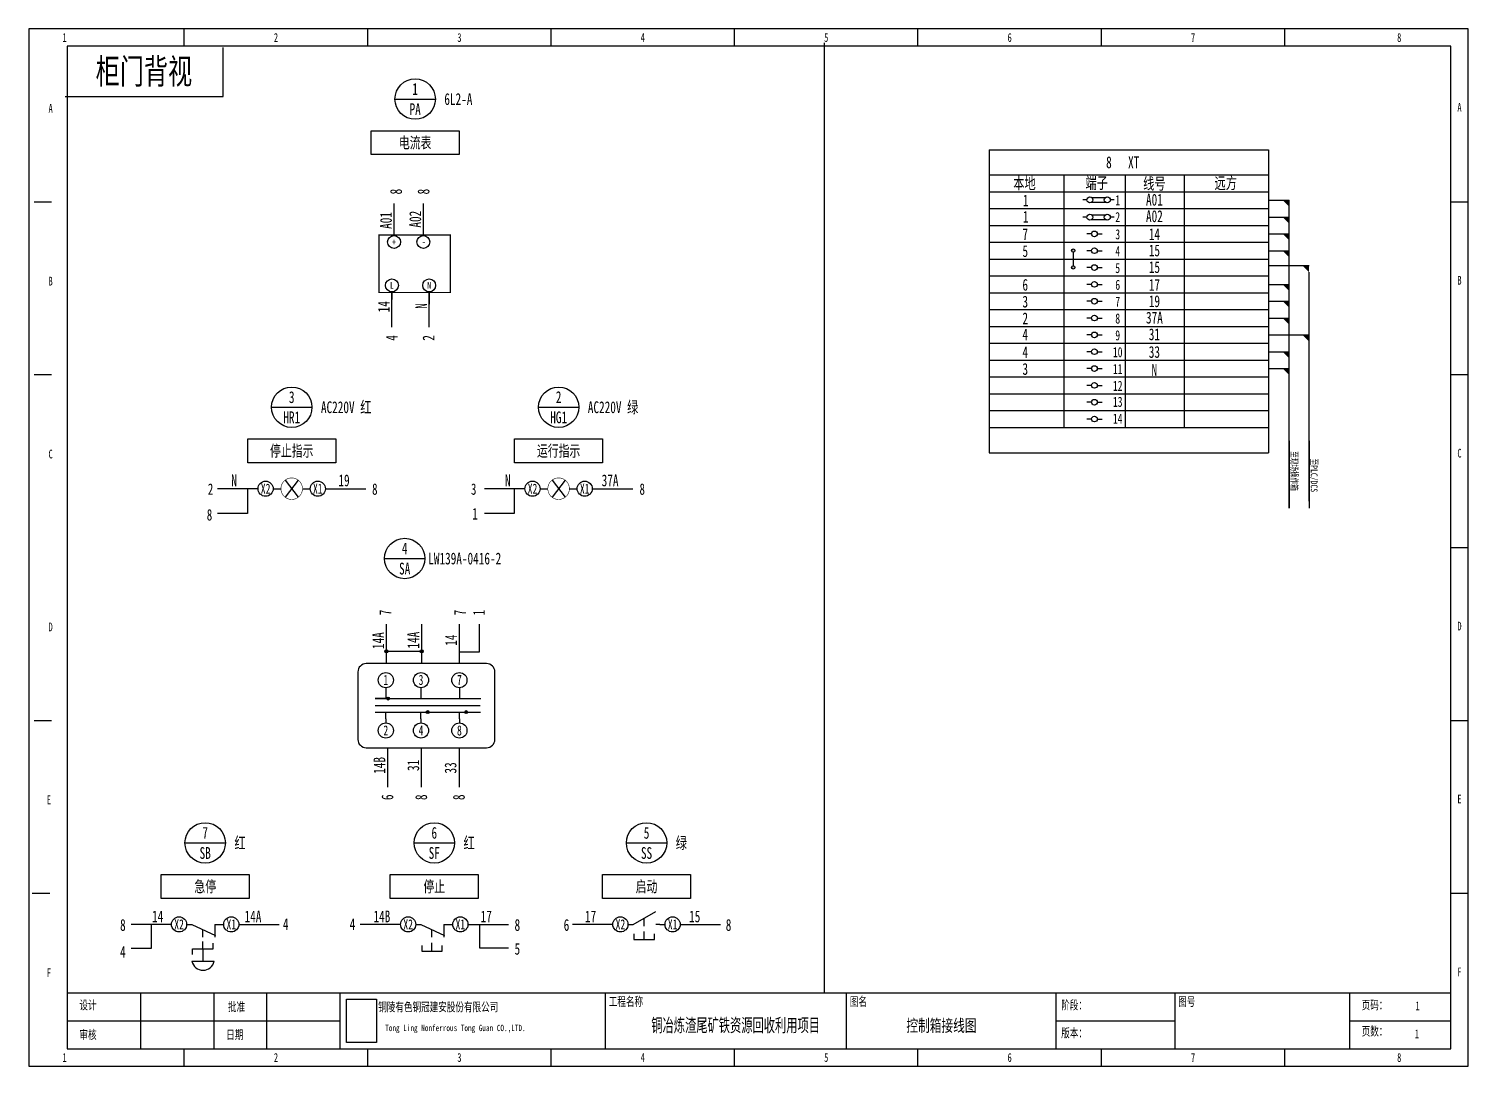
# Model space of a CAD drawing. Header units: millimetres. Extents: x 401220 to 2750366, y -101310 to 943175.
# Drawn here: x 1315105 to 1375724, y 334501 to 378199 of the extents above; entities that cross this region are included whole.
import ezdxf
from ezdxf.enums import TextEntityAlignment as Align

# ---------------------------------------------------------------- set-up
doc = ezdxf.new("R2010")
doc.units = ezdxf.units.MM
doc.linetypes.add('事故照明', pattern=[800, 600, 0, -200, 0])
doc.layers.add('SW', color=8, linetype='Continuous', lineweight=20)
doc.styles.add('IDQSTYLE', font='NSimSun.ttf', dxfattribs={"width": 0.7})
doc.styles.add('标准', font='NSimSun.ttf', dxfattribs={"width": 0.667})

msp = doc.modelspace()

# ---------------------------------------------------------------- hatches: boundary and pattern name
h = msp.add_hatch(color=256)
h.dxf.hatch_style = 1
h.paths.add_polyline_path([(1359160.2, 368859, 1), (1359018.4, 368859, 1)])
h.paths.add_polyline_path([(1359018.4, 368149.9, 1), (1359160.2, 368149.9, 1)])
h = msp.add_hatch(color=256)
h.dxf.hatch_style = 1
h.paths.add_polyline_path([(1330227.1, 351977, 0.4142136), (1330164, 352040.2), (1330164, 351913.9, 0.4142136)])
h.paths.add_polyline_path([(1330164, 352040.2, 0.4142136), (1330100.9, 351977, 0.4142136), (1330164, 351913.9)])
h = msp.add_hatch(color=256)
h.dxf.hatch_style = 1
h.paths.add_polyline_path([(1331715.7, 351977, 0.4142136), (1331652.6, 352040.2), (1331652.6, 351913.9, 0.4142136)])
h.paths.add_polyline_path([(1331652.6, 352040.2, 0.4142136), (1331589.5, 351977, 0.4142136), (1331652.6, 351913.9)])
h = msp.add_hatch(color=256)
h.dxf.hatch_style = 1
h.paths.add_polyline_path([(1330301.1, 349984.9, 1), (1330178.1, 349984.9)])
h.paths.add_polyline_path([(1330178.1, 349984.9, 1), (1330301.1, 349984.9)])
h = msp.add_hatch(color=256)
h.dxf.hatch_style = 1
h.paths.add_polyline_path([(1331845.8, 349417.6), (1331968.8, 349417.6, 1)])
h.paths.add_polyline_path([(1331968.8, 349417.6), (1331845.8, 349417.6, 1)])
h = msp.add_hatch(color=256)
h.dxf.hatch_style = 1
h.paths.add_polyline_path([(1333463.1, 349417.6), (1333586.1, 349417.6, 1)])
h.paths.add_polyline_path([(1333586.1, 349417.6), (1333463.1, 349417.6, 1)])

# ---------------------------------------------------------------- linework, layer by layer
at = {"ltscale": 4}
for p, q in [((1321652.8, 377463.7), (1321652.8, 378199.4)), ((1329377.3, 377463.7), (1329377.3, 378199.4)), ((1337101.7, 377463.7), (1337101.7, 378199.4)), ((1344826.2, 377463.7), (1344826.2, 378199.4)), ((1352550.7, 377463.7), (1352550.7, 378199.4)), ((1360275.2, 377463.7), (1360275.2, 378199.4)), ((1367999.7, 377463.7), (1367999.7, 378199.4)), ((1359665.8, 370993), (1359498.7, 370993)), ((1360818.8, 370993.1), (1360651.7, 370993.1)), ((1315326, 370916.3), (1316061.7, 370916.3)), ((1374988.5, 370916.3), (1375724.2, 370916.3)), ((1359665.5, 370264), (1359498.4, 370264)), ((1360818.4, 370264.1), (1360651.4, 370264.1)), ((1359863.5, 369561.8), (1359664.1, 369561.8)), ((1360102.7, 369561.8), (1360302, 369561.8)), ((1359863.5, 368852.7), (1359664.1, 368852.7)), ((1360102.7, 368852.7), (1360302, 368852.7)), ((1359863.5, 368143.6), (1359664.1, 368143.6)), ((1360102.7, 368143.6), (1360302, 368143.6)), ((1359863.5, 367434.5), (1359664.1, 367434.5)), ((1359863.5, 367434.5), (1359664.1, 367434.5)), ((1360102.7, 367434.5), (1360302, 367434.5)), ((1360102.7, 367434.5), (1360302, 367434.5)), ((1359863.5, 366725.4), (1359664.1, 366725.4)), ((1360102.7, 366725.4), (1360302, 366725.4)), ((1359863.5, 366016.3), (1359664.1, 366016.3)), ((1360102.7, 366016.3), (1360302, 366016.3)), ((1359863.5, 365307.2), (1359664.1, 365307.2)), ((1360102.7, 365307.2), (1360302, 365307.2)), ((1359863.5, 364598.1), (1359664.1, 364598.1)), ((1360102.7, 364598.1), (1360302, 364598.1)), ((1359863.5, 363889), (1359664.1, 363889)), ((1360102.7, 363889), (1360302, 363889)), ((1315326, 363633.2), (1316061.7, 363633.2)), ((1359863.5, 363179.9), (1359664.1, 363179.9)), ((1360102.7, 363179.9), (1360302, 363179.9)), ((1374988.5, 363633.2), (1375724.2, 363633.2)), ((1359863.5, 362470.8), (1359664.1, 362470.8)), ((1360102.7, 362470.8), (1360302, 362470.8)), ((1359863.5, 361761.7), (1359664.1, 361761.7)), ((1360102.7, 361761.7), (1360302, 361761.7)), ((1374988.5, 356350.1), (1375724.2, 356350.1)), ((1315326, 349067), (1316061.7, 349067)), ((1374988.5, 349067), (1375724.2, 349067)), ((1315252.5, 341784), (1315988.1, 341784)), ((1374988.5, 341784), (1375724.2, 341784)), ((1316723.8, 337590.7), (1374988.5, 337590.7)), ((1319813.6, 337590.7), (1319813.6, 335236.5)), ((1322903.4, 337590.7), (1322903.4, 335236.5)), ((1325110.4, 337590.7), (1325110.4, 335236.5)), ((1328200.2, 337590.7), (1328200.2, 335236.5)), ((1339382.3, 337590.7), (1339382.3, 335236.5)), ((1349534.5, 337590.7), (1349534.5, 335236.5)), ((1358362.5, 337590.7), (1358362.5, 335236.5)), ((1363365, 337590.7), (1363365, 335236.5)), ((1370721.7, 337590.7), (1370721.7, 335236.5)), ((1316723.8, 336413.6), (1328200.2, 336413.6)), ((1358362.5, 336413.6), (1363365, 336413.6)), ((1370721.7, 336413.6), (1374988.5, 336413.6)), ((1321652.8, 334500.9), (1321652.8, 335236.5)), ((1329377.3, 334500.9), (1329377.3, 335236.5)), ((1337101.7, 334500.9), (1337101.7, 335236.5)), ((1344826.2, 334500.9), (1344826.2, 335236.5)), ((1352550.7, 334500.9), (1352550.7, 335236.5)), ((1360275.2, 334500.9), (1360275.2, 335236.5)), ((1367999.7, 334500.9), (1367999.7, 335236.5))]:
    msp.add_line(p, q, dxfattribs=at)
for p, q in [((1324921.2, 377463.7), (1316723.8, 377463.7)), ((1348600.2, 377611.4), (1348600.2, 337590.7)), ((1316635.5, 375346), (1323295.7, 375346)), ((1330525.7, 375238.4), (1332227.5, 375238.4)), ((1329524.2, 373907.8), (1333229.1, 373907.8)), ((1329524.2, 372898.3), (1329524.2, 373907.8)), ((1333229.1, 373907.8), (1333229.1, 372898.3)), ((1333229.1, 372898.3), (1329524.2, 372898.3)), ((1355556.9, 373106), (1355556.9, 372042.4)), ((1355556.9, 373106), (1366902.5, 373106)), ((1355963.5, 373106), (1367309.1, 373106)), ((1367309.1, 373106), (1367309.1, 372042.4)), ((1355556.9, 372042.4), (1367309.1, 372042.4)), ((1355556.9, 372042.4), (1355556.9, 371333.3)), ((1358693.9, 372042.4), (1358693.9, 371333.3)), ((1361281.7, 372042.4), (1361281.7, 371333.3)), ((1363764.7, 372042.4), (1363764.7, 371333.3)), ((1367309.1, 372042.4), (1367309.1, 371333.3)), ((1355556.9, 371333.3), (1355556.9, 370624.2)), ((1355556.9, 371333.3), (1355556.9, 370624.2)), ((1355556.9, 371333.3), (1366902.5, 371333.3)), ((1355963.5, 371333.3), (1367309.1, 371333.3)), ((1358693.9, 371333.3), (1358693.9, 370624.2)), ((1359862, 371097.4), (1360455, 371097.2)), ((1361281.7, 371333.3), (1361281.7, 370624.2)), ((1363763.6, 371333.3), (1363763.6, 370624.2)), ((1367309.1, 371333.3), (1367309.1, 370624.2)), ((1367309.1, 371333.3), (1367309.1, 370624.2)), ((1330488.4, 369518.2), (1330488.4, 370837.7)), ((1331721.5, 369518.2), (1331721.5, 370837.7)), ((1331721.5, 369518.2), (1331721.5, 370401.2)), ((1355556.9, 370624.2), (1355556.9, 369915.1)), ((1355556.9, 370624.2), (1355556.9, 369915.1)), ((1355556.9, 370624.2), (1366902.5, 370624.2)), ((1355963.5, 370624.2), (1367309.1, 370624.2)), ((1358693.9, 370624.2), (1358693.9, 369915.1)), ((1359863.3, 370889.5), (1360454.9, 370889.2)), ((1361281.7, 370624.2), (1361281.7, 369915.1)), ((1363763.6, 370624.2), (1363763.6, 369915.1)), ((1367309.1, 370978.7), (1368189.5, 370978.7)), ((1367309.1, 370624.2), (1367309.1, 369915.1)), ((1367309.1, 370624.2), (1367309.1, 369915.1)), ((1368189.5, 358006.8), (1368189.5, 370978.7)), ((1355556.9, 369915.1), (1355556.9, 369206)), ((1355556.9, 369915.1), (1355556.9, 369206)), ((1355556.9, 369915.1), (1366902.5, 369915.1)), ((1355556.9, 369915.1), (1366902.5, 369915.1)), ((1355963.5, 369915.1), (1367309.1, 369915.1)), ((1355963.5, 369915.1), (1367309.1, 369915.1)), ((1358693.9, 369915.1), (1358693.9, 369206)), ((1359861.7, 370368.4), (1360454.7, 370368.2)), ((1359863, 370160.4), (1360454.6, 370160.2)), ((1361281.7, 369915.1), (1361281.7, 369206)), ((1363763.6, 369915.1), (1363763.6, 369206)), ((1367309.1, 370269.6), (1368189.5, 370269.6)), ((1367309.1, 369915.1), (1367309.1, 369206)), ((1367309.1, 369915.1), (1367309.1, 369206)), ((1355556.9, 369206), (1355556.9, 368496.9)), ((1355556.9, 369206), (1355556.9, 368496.9)), ((1355556.9, 369206), (1366902.5, 369206)), ((1355963.5, 369206), (1367309.1, 369206)), ((1358693.9, 369206), (1358693.9, 368496.9)), ((1361281.7, 369206), (1361281.7, 368496.9)), ((1363763.6, 369206), (1363763.6, 368496.9)), ((1367309.1, 369560.5), (1368189.5, 369560.5)), ((1367309.1, 369206), (1367309.1, 368496.9)), ((1367309.1, 369206), (1367309.1, 368496.9)), ((1359089.3, 368788), (1359089.3, 368504.4)), ((1367309.1, 368851.4), (1368189.5, 368851.4)), ((1355556.9, 368496.9), (1355556.9, 367787.8)), ((1355556.9, 368496.9), (1355556.9, 367787.8)), ((1355556.9, 368496.9), (1366902.5, 368496.9)), ((1355963.5, 368496.9), (1367309.1, 368496.9)), ((1358693.9, 368496.9), (1358693.9, 367787.8)), ((1359089.3, 368504.4), (1359089.3, 368220.8)), ((1361281.7, 368496.9), (1361281.7, 367787.8)), ((1363763.6, 368496.9), (1363763.6, 367787.8)), ((1367309.1, 368496.9), (1367309.1, 367787.8)), ((1367309.1, 368496.9), (1367309.1, 367787.8)), ((1367309.1, 368233.5), (1368189.5, 368233.5)), ((1367309.1, 368233.5), (1369023.9, 368233.5)), ((1355556.9, 367787.8), (1355556.9, 367078.7)), ((1355556.9, 367787.8), (1355556.9, 367078.7)), ((1355556.9, 367787.8), (1366902.5, 367787.8)), ((1355963.5, 367787.8), (1367309.1, 367787.8)), ((1358693.9, 367787.8), (1358693.9, 367078.7)), ((1361281.7, 367787.8), (1361281.7, 367078.7)), ((1363763.6, 367787.8), (1363763.6, 367078.7)), ((1367309.1, 367787.8), (1367309.1, 367078.7)), ((1367309.1, 367787.8), (1367309.1, 367078.7)), ((1367309.1, 367433.2), (1368189.5, 367433.2)), ((1369023.9, 358299.9), (1369023.9, 367949.8)), ((1330399.2, 367091.7), (1330399.2, 366789.3)), ((1330399.2, 365772.3), (1330399.2, 367091.7)), ((1330399.2, 365630.4), (1330399.2, 366949.8)), ((1331967.8, 367091.7), (1331967.8, 366595.8)), ((1331967.8, 365772.3), (1331967.8, 367091.7)), ((1331967.8, 365630.4), (1331967.8, 366949.8)), ((1355556.9, 367078.7), (1355556.9, 366369.6)), ((1355556.9, 367078.7), (1355556.9, 366369.6)), ((1355556.9, 367078.7), (1366902.5, 367078.7)), ((1355963.5, 367078.7), (1367309.1, 367078.7)), ((1358693.9, 367078.7), (1358693.9, 366369.6)), ((1361281.7, 367078.7), (1361281.7, 366369.6)), ((1363763.6, 367078.7), (1363763.6, 366369.6)), ((1367309.1, 367078.7), (1367309.1, 366369.6)), ((1367309.1, 367078.7), (1367309.1, 366369.6)), ((1355556.9, 366369.6), (1355556.9, 365660.5)), ((1355556.9, 366369.6), (1355556.9, 365660.5)), ((1355556.9, 366369.6), (1366902.5, 366369.6)), ((1355963.5, 366369.6), (1367309.1, 366369.6)), ((1358693.9, 366369.6), (1358693.9, 365660.5)), ((1361281.7, 366369.6), (1361281.7, 365660.5)), ((1363763.6, 366369.6), (1363763.6, 365660.5)), ((1367309.1, 366724.1), (1368189.5, 366724.1)), ((1367309.1, 366724.1), (1368189.5, 366724.1)), ((1367309.1, 366369.6), (1367309.1, 365660.5)), ((1367309.1, 366369.6), (1367309.1, 365660.5)), ((1355556.9, 365660.5), (1355556.9, 364951.4)), ((1355556.9, 365660.5), (1355556.9, 364951.4)), ((1355556.9, 365660.5), (1366902.5, 365660.5)), ((1355963.5, 365660.5), (1367309.1, 365660.5)), ((1358693.9, 365660.5), (1358693.9, 364951.4)), ((1361281.7, 365660.5), (1361281.7, 364951.4)), ((1363763.6, 365660.5), (1363763.6, 364951.4)), ((1367309.1, 366015.1), (1368189.5, 366015.1)), ((1367309.1, 366015.1), (1368189.5, 366015.1)), ((1367309.1, 365660.5), (1367309.1, 364951.4)), ((1355556.9, 364951.4), (1355556.9, 364242.3)), ((1355556.9, 364951.4), (1355556.9, 364242.3)), ((1355556.9, 364951.4), (1366902.5, 364951.4)), ((1355963.5, 364951.4), (1367309.1, 364951.4)), ((1358693.9, 364951.4), (1358693.9, 364242.3)), ((1361281.7, 364951.4), (1361281.7, 364242.3)), ((1363763.6, 364951.4), (1363763.6, 364242.3)), ((1367309.1, 365306), (1369023.9, 365306)), ((1367309.1, 364951.4), (1367309.1, 364242.3)), ((1367309.1, 364596.9), (1368143.4, 364596.9)), ((1367399.9, 364596.9), (1368189.5, 364596.9)), ((1355556.9, 364242.3), (1355556.9, 363533.2)), ((1355556.9, 364242.3), (1355556.9, 363533.2)), ((1355556.9, 364242.3), (1366902.5, 364242.3)), ((1355963.5, 364242.3), (1367309.1, 364242.3)), ((1358693.9, 364242.3), (1358693.9, 363533.2)), ((1361281.7, 364242.3), (1361281.7, 363533.2)), ((1363763.6, 364242.3), (1363763.6, 363533.2)), ((1367309.1, 364242.3), (1367309.1, 363533.2)), ((1367309.1, 364242.3), (1367309.1, 363533.2)), ((1367309.1, 363887.8), (1368189.5, 363887.8)), ((1355556.9, 363533.2), (1355556.9, 362824.1)), ((1355556.9, 363533.2), (1355556.9, 362824.1)), ((1355556.9, 363533.2), (1366902.5, 363533.2)), ((1355963.5, 363533.2), (1367309.1, 363533.2)), ((1358693.9, 363533.2), (1358693.9, 362824.1)), ((1361281.7, 363533.2), (1361281.7, 362824.1)), ((1363763.6, 363533.2), (1363763.6, 362824.1)), ((1367309.1, 363533.2), (1367309.1, 362824.1)), ((1367309.1, 363533.2), (1367309.1, 362824.1)), ((1355556.9, 362824.1), (1355556.9, 362115)), ((1355556.9, 362824.1), (1355556.9, 362115)), ((1355556.9, 362824.1), (1366902.5, 362824.1)), ((1355963.5, 362824.1), (1367309.1, 362824.1)), ((1358693.9, 362824.1), (1358693.9, 362115)), ((1361281.7, 362824.1), (1361281.7, 362115)), ((1363763.6, 362824.1), (1363763.6, 362115)), ((1367309.1, 362824.1), (1367309.1, 362115)), ((1367309.1, 362824.1), (1367309.1, 362115)), ((1325328.1, 362259.1), (1327029.9, 362259.1)), ((1336568.1, 362259.1), (1338269.9, 362259.1)), ((1355556.9, 362115), (1355556.9, 361405.9)), ((1355556.9, 362115), (1355556.9, 361405.9)), ((1355556.9, 362115), (1366902.5, 362115)), ((1355963.5, 362115), (1367309.1, 362115)), ((1358693.9, 362115), (1358693.9, 361405.9)), ((1361281.7, 362115), (1361281.7, 361405.9)), ((1363763.6, 362115), (1363763.6, 361405.9)), ((1367309.1, 362115), (1367309.1, 361405.9)), ((1367309.1, 362115), (1367309.1, 361405.9)), ((1355556.9, 361405.9), (1355556.9, 360696.8)), ((1355556.9, 361405.9), (1355556.9, 360696.8)), ((1355556.9, 361405.9), (1355556.9, 360342.3)), ((1355556.9, 361405.9), (1366902.5, 361405.9)), ((1355963.5, 361405.9), (1367309.1, 361405.9)), ((1367309.1, 361405.9), (1367309.1, 360696.8)), ((1367309.1, 361405.9), (1367309.1, 360696.8)), ((1367309.1, 361405.9), (1367309.1, 360342.3)), ((1324326.5, 360928.5), (1328031.5, 360928.5)), ((1324326.5, 359919), (1324326.5, 360928.5)), ((1328031.5, 360928.5), (1328031.5, 359919)), ((1335566.5, 360928.5), (1339271.5, 360928.5)), ((1335566.5, 359919), (1335566.5, 360928.5)), ((1339271.5, 360928.5), (1339271.5, 359919)), ((1355556.9, 361051.4), (1355556.9, 360342.3)), ((1355556.9, 361051.4), (1355556.9, 360342.3)), ((1368189.5, 360843.2), (1368189.5, 360417.8)), ((1369023.9, 360843.2), (1369023.9, 360417.8)), ((1355556.9, 360342.3), (1366902.5, 360342.3)), ((1355963.5, 360342.3), (1367309.1, 360342.3)), ((1368189.5, 360417.8), (1368189.5, 358006.8)), ((1369023.9, 360417.8), (1369023.9, 358006.8)), ((1328031.5, 359919), (1324326.5, 359919)), ((1339271.5, 359919), (1335566.5, 359919)), ((1325905.3, 359190.1), (1326449.9, 358464)), ((1337145.3, 359190.1), (1337689.9, 358464)), ((1324760.8, 358827), (1323059, 358827)), ((1324310.8, 358827), (1324310.8, 357777.2)), ((1325397.6, 358827), (1325610.3, 358827)), ((1325610.3, 358827), (1325723.8, 358827)), ((1326631.4, 358827), (1326744.9, 358827)), ((1326744.9, 358827), (1326957.6, 358827)), ((1327597.2, 358827), (1329299, 358827)), ((1336000.8, 358827), (1334299, 358827)), ((1335550.7, 358827), (1335550.7, 357777.2)), ((1336637.6, 358827), (1336850.3, 358827)), ((1336850.3, 358827), (1336963.8, 358827)), ((1337871.4, 358827), (1337984.8, 358827)), ((1337984.8, 358827), (1338197.6, 358827)), ((1338837.2, 358827), (1340539, 358827)), ((1324310.8, 357777.2), (1323059, 357777.2)), ((1335550.7, 357777.2), (1334299, 357777.2)), ((1330084.1, 355887), (1331786, 355887)), ((1330164, 351460.4), (1330164, 353122)), ((1331652.6, 351460.4), (1331652.6, 353122)), ((1333244.9, 351460.4), (1333244.9, 353122)), ((1334081.5, 351956.7), (1334081.5, 353122)), ((1330164, 351977), (1331652.6, 351977)), ((1333244.9, 351956.7), (1334081.5, 351956.7)), ((1328964.2, 351105.9), (1328964.2, 348269.5)), ((1333005.3, 351460.4), (1329318.8, 351460.4)), ((1332899.6, 351460.4), (1329318.8, 351460.4)), ((1334381.5, 351460.4), (1330694.9, 351460.4)), ((1334275.7, 351460.4), (1330694.9, 351460.4)), ((1334736, 348269.5), (1334736, 351105.9)), ((1330140.7, 350444.9), (1330140.7, 350268.5)), ((1331622.5, 350444.9), (1331622.5, 350268.5)), ((1333239.8, 350444.9), (1333239.8, 350268.5)), ((1330140.7, 349984.9), (1329699.1, 349984.9)), ((1329699.1, 349984.9), (1334137.9, 349984.9)), ((1330140.7, 350268.5), (1330140.7, 349984.9)), ((1331622.5, 350268.5), (1331622.5, 349984.9)), ((1333239.8, 350268.5), (1333239.8, 349984.9)), ((1329699.1, 349417.6), (1334130.6, 349417.6)), ((1330140.7, 349133.9), (1330140.7, 349417.6)), ((1331622.5, 349133.9), (1331622.5, 349417.6)), ((1333239.8, 349133.9), (1333239.8, 349417.6)), ((1330140.7, 349133.9), (1330140.7, 348960.4)), ((1331622.5, 349133.9), (1331622.5, 348960.4)), ((1333239.8, 349133.9), (1333239.8, 348960.4)), ((1329318.8, 347915), (1332969.2, 347915)), ((1330224.2, 346253.4), (1330224.2, 347915)), ((1330694.9, 347915), (1334381.5, 347915)), ((1331647.4, 346253.4), (1331647.4, 347915)), ((1333250.8, 346253.4), (1333250.8, 347915)), ((1321683.6, 343907.1), (1323385.4, 343907.1)), ((1331331.4, 343907.1), (1333033.2, 343907.1)), ((1340270.3, 343907.1), (1341972.1, 343907.1)), ((1320682, 342576.6), (1324387, 342576.6)), ((1320682, 341567.1), (1320682, 342576.6)), ((1324387, 342576.6), (1324387, 341567.1)), ((1330329.9, 342576.6), (1334034.8, 342576.6)), ((1330329.9, 341567.1), (1330329.9, 342576.6)), ((1334034.8, 342576.6), (1334034.8, 341567.1)), ((1339268.7, 342576.6), (1342973.7, 342576.6)), ((1339268.7, 341567.1), (1339268.7, 342576.6)), ((1342973.7, 342576.6), (1342973.7, 341567.1)), ((1324387, 341567.1), (1320682, 341567.1)), ((1334034.8, 341567.1), (1330329.9, 341567.1)), ((1342973.7, 341567.1), (1339268.7, 341567.1)), ((1340552.5, 340475.1), (1341508.2, 341022.2)), ((1341018.5, 340400), (1341018.5, 340733.9)), ((1321116.3, 340475.1), (1319414.5, 340475.1)), ((1320265.4, 340475.1), (1320265.4, 339463)), ((1321753.1, 340475.1), (1321965.8, 340475.1)), ((1321965.8, 340475.1), (1322964.6, 340001.2)), ((1322434.8, 339940.3), (1322434.8, 340252.6)), ((1322934, 340475.1), (1323313.1, 340475.1)), ((1322934, 340475.1), (1322934, 339943)), ((1323952.7, 340475.1), (1325654.5, 340475.1)), ((1330764.1, 340475.1), (1329062.3, 340475.1)), ((1331400.9, 340475.1), (1331613.6, 340475.1)), ((1331613.6, 340475.1), (1332612.4, 340001.2)), ((1332084.8, 339939.2), (1332084.8, 340251.5)), ((1332581.8, 340475.1), (1332960.9, 340475.1)), ((1332581.8, 340475.1), (1332581.8, 339943)), ((1333600.5, 340475.1), (1335302.4, 340475.1)), ((1334092.9, 340475.1), (1334092.9, 339585.7)), ((1339703, 340475.1), (1338001.2, 340475.1)), ((1340339.8, 340475.1), (1340552.5, 340475.1)), ((1340586.1, 340080.2), (1340586.1, 339836.7)), ((1341018.5, 339836.7), (1341018.5, 340170.5)), ((1341450.9, 339836.7), (1341450.9, 340080.2)), ((1341687.1, 340475.1), (1341517.8, 340475.1)), ((1341687.1, 340475.1), (1341899.8, 340475.1)), ((1342539.4, 340475.1), (1344241.2, 340475.1)), ((1322431.8, 339439.6), (1322431.8, 339751.9)), ((1322864.2, 339439.6), (1322864.2, 339683.1)), ((1331652.4, 339587.2), (1331652.4, 339343.7)), ((1332084.8, 339343.7), (1332084.8, 339703.6)), ((1332517.2, 339343.7), (1332517.2, 339587.2)), ((1334092.9, 339585.7), (1334092.9, 339485.5)), ((1334092.9, 339485.5), (1335302.4, 339485.5)), ((1340586.1, 339836.7), (1341450.9, 339836.7)), ((1320265.4, 339463), (1319414.5, 339463)), ((1321978.1, 338919.3), (1322911, 338919.3)), ((1321999.4, 339206.3), (1321999.4, 339439.6)), ((1321999.4, 339439.6), (1322864.2, 339439.6)), ((1322431.8, 339439.6), (1322431.8, 338919.3)), ((1331652.4, 339343.7), (1332517.2, 339343.7))]:
    msp.add_line(p, q)
at = {"linetype": '事故照明'}
msp.add_line((1329699.1, 349696.1), (1334116, 349696.1), dxfattribs=at)
at = {"ltscale": 4}
for points in [[(1315105.3, 334500.9), (1375724.2, 334500.9), (1375724.2, 378199.4), (1315105.3, 378199.4)], [(1316723.8, 335236.5), (1374988.5, 335236.5), (1374988.5, 377463.7), (1316723.8, 377463.7)]]:
    msp.add_lwpolyline(points, close=True, dxfattribs=at)
for points in [[(1323295.7, 375346), (1323295.7, 377406.8)], [(1326449.9, 359190.1), (1325905.3, 358464)], [(1337689.9, 359190.1), (1337145.3, 358464)]]:
    msp.add_lwpolyline(points)
msp.add_lwpolyline([(1329858.9, 369518.2, 54.4, 54.4, 0), (1329858.9, 367091.7, 54.4, 54.4, 0), (1332854.7, 367091.7, 54.4, 54.4, 0), (1332854.7, 369518.2, 54.4, 54.4, 0)], format="xyseb", close=True)
at = {"const_width": 22.7}
for points in [[(1325723.8, 358827, 1), (1326631.4, 358827, 1)], [(1336963.8, 358827, 1), (1337871.4, 358827, 1)]]:
    msp.add_lwpolyline(points, format="xyb", close=True, dxfattribs=at)
msp.add_lwpolyline([(1328488, 337323.2), (1329743.6, 337323.2), (1329743.6, 335503.4), (1328488, 335503.4)], close=True)
for centre, radius in [((1331376.6, 375238.4), 850.9), ((1330488.4, 369218.8), 272.2), ((1331721.5, 369218.8), 272.2), ((1359089.3, 368859), 70.9), ((1359089.3, 368149.9), 70.9), ((1330399.2, 367391.1), 272.2), ((1331967.8, 367391.1), 272.2), ((1326179, 362259.1), 850.9), ((1337419, 362259.1), 850.9), ((1325078.5, 358827), 319.1), ((1327276.7, 358827), 319.1), ((1336318.5, 358827), 319.1), ((1338516.7, 358827), 319.1), ((1330935.1, 355887), 850.9), ((1330164, 351977), 63.1), ((1331652.6, 351977), 63.1), ((1330140.7, 350764), 319.1), ((1331622.5, 350764), 319.1), ((1333239.8, 350764), 319.1), ((1330239.6, 349984.9), 61.5), ((1331907.3, 349417.6), 61.5), ((1333524.6, 349417.6), 61.5), ((1330140.7, 348641.3), 319.1), ((1331622.5, 348641.3), 319.1), ((1333239.8, 348641.3), 319.1), ((1322534.5, 343907.1), 850.9), ((1332182.3, 343907.1), 850.9), ((1341121.2, 343907.1), 850.9), ((1321434, 340475.1), 319.1), ((1323632.2, 340475.1), 319.1), ((1331081.8, 340475.1), 319.1), ((1333280, 340475.1), 319.1), ((1340020.7, 340475.1), 319.1), ((1342218.9, 340475.1), 319.1)]:
    msp.add_circle(centre, radius)
at = {"ltscale": 4}
for centre, radius in [((1359791.7, 370993), 125.9), ((1360525.8, 370993.1), 125.9), ((1359791.4, 370264), 125.9), ((1360525.5, 370264.1), 125.9), ((1359983.1, 369561.8), 119.6), ((1359983.1, 368852.7), 119.6), ((1359983.1, 368143.6), 119.6), ((1359983.1, 367434.5), 119.6), ((1359983.1, 367434.5), 119.6), ((1359983.1, 366725.4), 119.6), ((1359983.1, 366016.3), 119.6), ((1359983.1, 365307.2), 119.6), ((1359983.1, 364598.1), 119.6), ((1359983.1, 363889), 119.6), ((1359983.1, 363179.9), 119.6), ((1359983.1, 362470.8), 119.6), ((1359983.1, 361761.7), 119.6)]:
    msp.add_circle(centre, radius, dxfattribs=at)
for centre, radius, start, end in [((1329318.8, 351105.9), 354.5, 90, 180), ((1334381.5, 351105.9), 354.5, 0, 90), ((1329318.8, 348269.5), 354.5, 180, 270), ((1334381.5, 348269.5), 354.5, 270, 0), ((1322444.6, 339023.3), 477.9, 192.569255, 347.430745)]:
    msp.add_arc(centre, radius, start, end)
for p in [(1326177.6, 358827), (1337417.6, 358827)]:
    msp.add_point(p)
for points in [[(1368189.5, 370978.7), (1368189.5, 370695.1), (1367905.9, 370978.7)], [(1368189.5, 370269.6), (1368189.5, 369986), (1367905.9, 370269.6)], [(1368189.5, 369560.5), (1368189.5, 369276.9), (1367905.9, 369560.5)], [(1368189.5, 368851.4), (1368189.5, 368567.8), (1367905.9, 368851.4)], [(1369023.9, 368233.5), (1369023.9, 367949.8), (1368740.2, 368233.5)], [(1368189.5, 367433.2), (1368189.5, 367149.6), (1367905.9, 367433.2)], [(1368189.5, 366724.1), (1368189.5, 366440.5), (1367905.9, 366724.1)], [(1368189.5, 366015.1), (1368189.5, 365731.4), (1367905.9, 366015.1)], [(1369023.9, 365306), (1369023.9, 365022.3), (1368740.2, 365306)], [(1368189.5, 364596.9), (1368189.5, 364313.2), (1367905.9, 364596.9)], [(1368189.5, 363887.8), (1368189.5, 363604.1), (1367905.9, 363887.8)]]:
    msp.add_solid(points)

# ---------------------------------------------------------------- texts
at = {"style": 'IDQSTYLE', "width": 0.7}
for s, p in [('1', (1316613.5, 377537.3)), ('2', (1325515, 377537.3)), ('3', (1333239.5, 377537.3)), ('4', (1340964, 377537.3)), ('5', (1348688.5, 377537.3)), ('6', (1356413, 377537.3)), ('7', (1364137.4, 377537.3)), ('8', (1372818.3, 377537.3)), ('A', (1316024.9, 374557.8)), ('A', (1375356.3, 374594.6)), ('B', (1316024.9, 367274.8)), ('B', (1375356.3, 367311.5)), ('C', (1316024.9, 359991.7)), ('C', (1375356.3, 360028.5)), ('D', (1316024.9, 352708.6)), ('D', (1375356.3, 352745.4)), ('E', (1315951.4, 345425.5)), ('E', (1375356.3, 345462.3)), ('F', (1315951.4, 338142.4)), ('F', (1375356.3, 338179.2)), ('1', (1316613.5, 334574.4)), ('2', (1325515, 334574.4)), ('3', (1333239.5, 334574.4)), ('4', (1340964, 334574.4)), ('5', (1348688.5, 334574.4)), ('6', (1356413, 334574.4)), ('7', (1364137.4, 334574.4)), ('8', (1372818.3, 334574.4))]:
    msp.add_text(s, height=368.6, dxfattribs=at).set_placement(p, align=Align.BOTTOM_CENTER)
msp.add_text('柜门背视', height=1063.64, dxfattribs=at).set_placement((1319954.3, 376427.7), align=Align.MIDDLE)
for s, height, p in [('1', 496.4, (1331376.6, 375663.8)), ('PA', 496.37, (1331376.6, 374812.9)), ('电流表', 478.64, (1331376.6, 373402)), ('8', 496.4, (1360593.8, 372576.2)), ('XT', 496.37, (1361636.3, 372574.2)), ('1', 496.4, (1357085.5, 370966.9)), ('1', 425.5, (1360963.4, 370978.7)), ('1', 496.4, (1357085.5, 370280.4)), ('2', 425.5, (1360963.4, 370269.6)), ('7', 496.4, (1357069.6, 369544.5)), ('+', 272.2, (1330488.4, 369218.8)), ('-', 272.2, (1331743.2, 369218.8)), ('3', 425.5, (1360963.4, 369542.1)), ('5', 496.4, (1357069.6, 368835.4)), ('4', 425.5, (1360963.4, 368833)), ('5', 425.5, (1360963.4, 368123.9)), ('@N421', 0.142, (1361281.7, 368142.3)), ('L', 272.2, (1330399.2, 367391.1)), ('N', 272.2, (1331967.8, 367391.1)), ('6', 496.4, (1357069.6, 367417.2)), ('6', 425.5, (1360963.4, 367414.8)), ('3', 496.4, (1357069.6, 366708.1)), ('7', 425.5, (1360963.4, 366705.7)), ('2', 496.4, (1357069.6, 365999)), ('8', 425.5, (1360963.4, 365996.6)), ('4', 496.4, (1357069.6, 365326.1)), ('9', 425.5, (1360963.4, 365287.5)), ('4', 496.4, (1357069.6, 364580.8)), ('10', 425.46, (1360963.4, 364578.4)), ('3', 496.4, (1357069.6, 363871.7)), ('11', 425.46, (1360963.4, 363869.3)), ('12', 425.46, (1360963.4, 363160.2)), ('3', 496.4, (1326179, 362684.5)), ('2', 496.4, (1337419, 362684.5)), ('13', 425.46, (1360963.4, 362487.5)), ('HR1', 496.37, (1326179, 361833.6)), ('HG1', 496.37, (1337419, 361833.6)), ('14', 425.46, (1360963.4, 361778.4)), ('停止指示', 478.64, (1326179, 360423.8)), ('运行指示', 478.64, (1337419, 360422.7)), ('2', 478.6, (1322759.4, 358810.7)), ('X2', 425.46, (1325078.5, 358827)), ('X1', 425.46, (1327276.7, 358827)), ('8', 478.6, (1329677.2, 358810.7)), ('3', 478.6, (1333840, 358810.7)), ('X2', 425.46, (1336318.5, 358827)), ('X1', 425.46, (1338516.7, 358827)), ('8', 478.6, (1340940, 358810.7)), ('8', 478.6, (1322716.1, 357725.1)), ('1', 496.4, (1333902.3, 357771.8)), ('4', 496.4, (1330935.1, 356312.4)), ('SA', 496.37, (1330935.1, 355461.5)), ('7', 496.4, (1322534.5, 344332.6)), ('6', 496.4, (1332182.3, 344332.6)), ('5', 496.4, (1341121.2, 344332.6)), ('SB', 496.37, (1322534.5, 343481.7)), ('SF', 496.37, (1332182.3, 343481.7)), ('SS', 496.37, (1341121.2, 343481.7)), ('急停', 478.64, (1322534.5, 342070.8)), ('停止', 478.64, (1332182.3, 342070.8)), ('启动', 478.64, (1341121.2, 342070.8)), ('X2', 425.46, (1321434, 340475.1)), ('X1', 425.46, (1323632.2, 340475.1)), ('X2', 425.46, (1331081.8, 340475.1)), ('X1', 425.46, (1333280, 340475.1)), ('X2', 425.46, (1340020.7, 340475.1)), ('X1', 425.46, (1342218.9, 340475.1)), ('控制箱接线图', 516, (1353540.4, 336214.9))]:
    msp.add_text(s, height=height, dxfattribs=at).set_placement(p, align=Align.MIDDLE_CENTER)
for s, height, p in [(' 6L2-A', 496.37, (1332369.3, 375238.4)), (' AC220V 红', 496.37, (1327171.7, 362259.1)), (' AC220V 绿', 496.37, (1338411.7, 362259.1)), ('LW139A-0416-2', 496.367, (1331927.8, 355887)), (' 红', 496.37, (1323527.2, 343907.1)), (' 红', 496.37, (1333175.1, 343907.1)), (' 绿', 496.37, (1342113.9, 343907.1))]:
    msp.add_text(s, height=height, dxfattribs=at).set_placement(p, align=Align.MIDDLE_LEFT)
for s, height, rotation, p in [('本地', 496.37, 359.999998, (1357035.4, 371447.6)), ('端子', 496.37, 359.999998, (1360080.7, 371461.5)), ('线号', 496.37, 359.999998, (1362507.9, 371433.4)), ('远方', 496.37, 359.999998, (1365515.2, 371452.2)), ('8', 496.4, 89.999998, (1330818.4, 371340.3)), ('8', 496.4, 89.999998, (1331976.3, 371340.3)), ('A01', 496.37, 359.999998, (1362507.9, 370751.7)), ('A01', 496.37, 89.999998, (1330394.1, 370125.5)), ('A02', 496.37, 89.999998, (1331627.2, 370178.6)), ('A02', 496.37, 359.999998, (1362507.9, 370057)), ('14', 496.37, 359.999998, (1362507.9, 369299.3)), ('15', 496.37, 359.999998, (1362507.9, 368614.5)), ('15', 496.37, 359.999998, (1362507.9, 367911.9)), ('17', 496.37, 359.999998, (1362507.9, 367165.7)), ('19', 496.37, 359.999998, (1362507.9, 366476.9)), ('14', 496.37, 89.999998, (1330304.9, 366492.8)), ('N', 496.4, 89.999998, (1331873.5, 366521.3)), ('37A', 496.37, 359.999998, (1362507.9, 365785.3)), ('31', 496.37, 359.999998, (1362507.9, 365082.5)), ('4', 496.4, 89.999998, (1330638.9, 365178.6)), ('2', 496.4, 89.999998, (1332187.9, 365178.6)), ('33', 496.37, 359.999998, (1362507.9, 364339.2)), ('N', 496.4, 359.999998, (1362507.9, 363578)), ('7', 496.4, 89.999998, (1330370.5, 353613.3)), ('7', 496.4, 89.999998, (1333512.9, 353607.1)), ('1', 496.4, 89.999998, (1334309.9, 353607.1)), ('14A', 496.37, 89.999998, (1330069.7, 352427.5)), ('14A', 496.37, 89.999998, (1331549.5, 352446.9)), ('14', 496.37, 89.999998, (1333136.6, 352446.9)), ('14B', 496.37, 89.999998, (1330118.7, 347171.9)), ('31', 496.37, 89.999998, (1331544.3, 347171.9)), ('33', 496.37, 89.999998, (1333113.1, 347064.8)), ('6', 496.4, 89.999998, (1330456.8, 345829.6)), ('8', 496.4, 89.999998, (1331877.3, 345829.6)), ('8', 496.4, 89.999998, (1333464.5, 345829.6)), ('8', 496.4, 359.999998, (1319067.4, 340202.9)), ('14', 496.37, 359.999998, (1320531.9, 340562.8)), ('14A', 496.37, 359.999998, (1324546.9, 340562.8)), ('4', 496.4, 359.999998, (1325924.8, 340234.5)), ('4', 496.4, 359.999998, (1328736.2, 340234.5)), ('14B', 496.37, 359.999998, (1329975.8, 340562.8)), ('17', 496.37, 359.999998, (1334370, 340562.8)), ('8', 496.4, 359.999998, (1335679.5, 340202.9)), ('6', 496.4, 359.999998, (1337749.5, 340202.9)), ('17', 496.37, 359.999998, (1338763.3, 340562.8)), ('15', 496.37, 359.999998, (1343149.2, 340562.8)), ('8', 496.4, 359.999998, (1344575.5, 340202.9)), ('4', 496.4, 359.999998, (1319067.4, 339069.3)), ('5', 496.4, 359.999998, (1335679.5, 339198.8))]:
    msp.add_text(s, height=height, rotation=rotation, dxfattribs=at).set_placement(p, align=Align.CENTER)
for s, p in [('至现场操作箱', (1368402.3, 360405.4)), ('至PLC/DCS', (1369236.6, 360095))]:
    msp.add_text(s, height=283.64, rotation=269.999995, dxfattribs=at).set_placement(p, align=Align.MIDDLE_LEFT)
for s, height, p in [('N', 496.4, (1323750.4, 358928.9)), ('19', 496.37, (1328381.5, 358928.9)), ('N', 496.4, (1335277.1, 358928.9)), ('37A', 496.37, (1339585.6, 358928.9)), ('1', 425.5, (1330140.7, 350559.3)), ('3', 425.5, (1331622.5, 350559.3)), ('7', 425.5, (1333239.8, 350559.3)), ('2', 425.5, (1330140.7, 348432.7)), ('4', 425.5, (1331622.5, 348432.7)), ('8', 425.5, (1333239.8, 348432.7)), ('1', 368.6, (1373590.7, 336855)), ('1', 368.6, (1373561.3, 335677.9))]:
    msp.add_text(s, height=height, dxfattribs=at).set_placement(p, align=Align.CENTER)
for s, p in [('设计', (1317238.8, 336781.4)), ('批准', (1323491.9, 336707.9)), ('工程名称', (1339529.4, 336928.6)), ('图名', (1349681.6, 336928.6)), ('阶段：', (1358583.2, 336781.4)), ('图号', (1363512.1, 336928.6)), ('页码：', (1371236.6, 336781.4)), ('审核', (1317238.8, 335530.8)), ('日期', (1323418.4, 335530.8)), ('版本：', (1358583.2, 335604.4)), ('页数：', (1371236.6, 335677.9))]:
    msp.add_text(s, height=368.57, dxfattribs=at).set_placement(p, align=Align.BOTTOM_LEFT)
for s, height, p in [('铜陵有色铜冠建安股份有限公司', 368.568, (1329820.3, 337180.8)), ('Tong Ling Nonferrous Tong Guan CO.,LTD.', 265.369, (1330114.5, 336245.1))]:
    msp.add_text(s, height=height, dxfattribs=at).set_placement(p, align=Align.TOP_LEFT)
at = {"layer": 'SW', "color": 4, "linetype": 'Continuous', "lineweight": 25, "style": '标准', "width": 0.62}
msp.add_text('铜冶炼渣尾矿铁资源回收利用项目', height=560, dxfattribs=at).set_placement((1344873.1, 335949.2), align=Align.CENTER)

doc.saveas('drawing.dxf')
